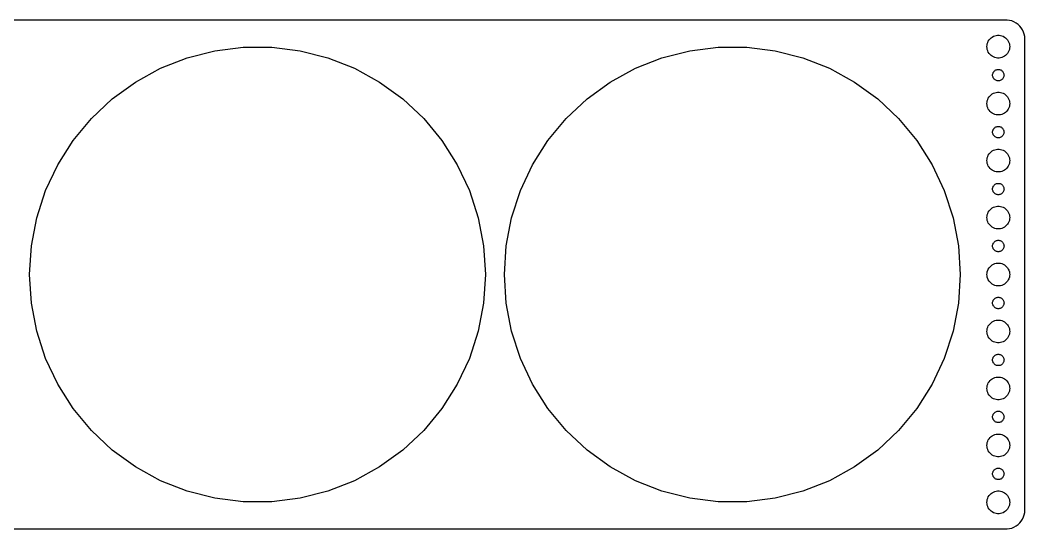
# Model space of a CAD drawing. Header units: metres. Extents: x -202 to 202, y -67 to 67.
# Drawn here: x -62.5 to 202, y -67 to 67 of the extents above; entities that cross this region are included whole.
import ezdxf

# ---------------------------------------------------------------- set-up
doc = ezdxf.new("R2010")
doc.units = ezdxf.units.M

msp = doc.modelspace()

# ---------------------------------------------------------------- linework, layer by layer
for p, q in [((197.314, 66.9901), (-197.314, 66.9901)), ((197.937, 66.9114), (197.314, 66.9901)), ((198.545, 66.7553), (197.937, 66.9114)), ((199.129, 66.5241), (198.545, 66.7553)), ((199.679, 66.2216), (199.129, 66.5241)), ((200.187, 65.8526), (199.679, 66.2216)), ((200.645, 65.4227), (200.187, 65.8526)), ((201.045, 64.9389), (200.645, 65.4227)), ((201.382, 64.4088), (201.045, 64.9389)), ((201.649, 63.8406), (201.382, 64.4088)), ((201.843, 63.2434), (201.649, 63.8406)), ((192.094, 60.7461), (192.211, 61.1044)), ((192.211, 61.1044), (192.371, 61.4453)), ((192.371, 61.4453), (192.573, 61.7634)), ((192.573, 61.7634), (192.813, 62.0536)), ((192.813, 62.0536), (193.088, 62.3115)), ((193.088, 62.3115), (193.393, 62.533)), ((193.393, 62.533), (193.723, 62.7145)), ((193.723, 62.7145), (194.073, 62.8532)), ((194.073, 62.8532), (194.438, 62.9469)), ((194.438, 62.9469), (194.812, 62.9941)), ((194.812, 62.9941), (195.188, 62.9941)), ((195.188, 62.9941), (195.562, 62.9469)), ((195.562, 62.9469), (195.927, 62.8532)), ((195.927, 62.8532), (196.277, 62.7145)), ((196.277, 62.7145), (196.607, 62.533)), ((196.607, 62.533), (196.912, 62.3115)), ((196.912, 62.3115), (197.187, 62.0536)), ((197.187, 62.0536), (197.427, 61.7634)), ((197.427, 61.7634), (197.629, 61.4453)), ((197.629, 61.4453), (197.789, 61.1044)), ((197.789, 61.1044), (197.906, 60.7461)), ((201.961, 62.6267), (201.843, 63.2434)), ((202, 62), (201.961, 62.6267)), ((202, -62), (202, 62)), ((-18.541, 57.0634), (-11.2429, 58.9372)), ((-11.2429, 58.9372), (-3.76743, 59.8816)), ((-3.76743, 59.8816), (3.76743, 59.8816)), ((3.76743, 59.8816), (11.2429, 58.9372)), ((11.2429, 58.9372), (18.541, 57.0634)), ((106.459, 57.0634), (113.757, 58.9372)), ((113.757, 58.9372), (121.233, 59.8816)), ((121.233, 59.8816), (128.767, 59.8816)), ((128.767, 59.8816), (136.243, 58.9372)), ((136.243, 58.9372), (143.541, 57.0634)), ((192, 60), (192.024, 60.376)), ((192.024, 59.624), (192, 60)), ((192.024, 60.376), (192.094, 60.7461)), ((192.094, 59.2539), (192.024, 59.624)), ((192.211, 58.8956), (192.094, 59.2539)), ((192.371, 58.5547), (192.211, 58.8956)), ((192.573, 58.2366), (192.371, 58.5547)), ((192.813, 57.9464), (192.573, 58.2366)), ((197.427, 58.2366), (197.187, 57.9464)), ((197.629, 58.5547), (197.427, 58.2366)), ((197.789, 58.8956), (197.629, 58.5547)), ((197.906, 59.2539), (197.789, 58.8956)), ((197.906, 60.7461), (197.976, 60.376)), ((197.976, 59.624), (197.906, 59.2539)), ((197.976, 60.376), (198, 60)), ((198, 60), (197.976, 59.624)), ((-25.5468, 54.2896), (-18.541, 57.0634)), ((18.541, 57.0634), (25.5468, 54.2896)), ((99.4532, 54.2896), (106.459, 57.0634)), ((143.541, 57.0634), (150.547, 54.2896)), ((193.088, 57.6885), (192.813, 57.9464)), ((193.393, 57.467), (193.088, 57.6885)), ((193.723, 57.2855), (193.393, 57.467)), ((194.073, 57.1468), (193.723, 57.2855)), ((194.438, 57.0531), (194.073, 57.1468)), ((194.812, 57.0059), (194.438, 57.0531)), ((195.188, 57.0059), (194.812, 57.0059)), ((195.562, 57.0531), (195.188, 57.0059)), ((195.927, 57.1468), (195.562, 57.0531)), ((196.277, 57.2855), (195.927, 57.1468)), ((196.607, 57.467), (196.277, 57.2855)), ((196.912, 57.6885), (196.607, 57.467)), ((197.187, 57.9464), (196.912, 57.6885)), ((-32.1496, 50.6597), (-25.5468, 54.2896)), ((25.5468, 54.2896), (32.1496, 50.6597)), ((92.8504, 50.6597), (99.4532, 54.2896)), ((150.547, 54.2896), (157.15, 50.6597)), ((193.547, 52.873), (193.605, 53.0522)), ((193.605, 53.0522), (193.686, 53.2226)), ((193.686, 53.2226), (193.786, 53.3817)), ((193.786, 53.3817), (193.907, 53.5268)), ((193.907, 53.5268), (194.044, 53.6558)), ((194.044, 53.6558), (194.196, 53.7665)), ((194.196, 53.7665), (194.361, 53.8572)), ((194.361, 53.8572), (194.536, 53.9266)), ((194.536, 53.9266), (194.719, 53.9734)), ((194.719, 53.9734), (194.906, 53.997)), ((194.906, 53.997), (195.094, 53.997)), ((195.094, 53.997), (195.281, 53.9734)), ((195.281, 53.9734), (195.464, 53.9266)), ((195.464, 53.9266), (195.639, 53.8572)), ((195.639, 53.8572), (195.804, 53.7665)), ((195.804, 53.7665), (195.956, 53.6558)), ((195.956, 53.6558), (196.093, 53.5268)), ((196.093, 53.5268), (196.214, 53.3817)), ((196.214, 53.3817), (196.314, 53.2226)), ((196.314, 53.2226), (196.395, 53.0522)), ((196.395, 53.0522), (196.453, 52.873)), ((-38.2454, 46.2308), (-32.1496, 50.6597)), ((32.1496, 50.6597), (38.2454, 46.2308)), ((86.7546, 46.2308), (92.8504, 50.6597)), ((157.15, 50.6597), (163.245, 46.2308)), ((193.5, 52.5), (193.512, 52.688)), ((193.512, 52.312), (193.5, 52.5)), ((193.512, 52.688), (193.547, 52.873)), ((193.547, 52.127), (193.512, 52.312)), ((193.605, 51.9478), (193.547, 52.127)), ((193.686, 51.7774), (193.605, 51.9478)), ((193.786, 51.6183), (193.686, 51.7774)), ((193.907, 51.4732), (193.786, 51.6183)), ((194.044, 51.3442), (193.907, 51.4732)), ((194.196, 51.2335), (194.044, 51.3442)), ((194.361, 51.1428), (194.196, 51.2335)), ((194.536, 51.0734), (194.361, 51.1428)), ((194.719, 51.0266), (194.536, 51.0734)), ((194.906, 51.003), (194.719, 51.0266)), ((195.094, 51.003), (194.906, 51.003)), ((195.281, 51.0266), (195.094, 51.003)), ((195.464, 51.0734), (195.281, 51.0266)), ((195.639, 51.1428), (195.464, 51.0734)), ((195.804, 51.2335), (195.639, 51.1428)), ((195.956, 51.3442), (195.804, 51.2335)), ((196.093, 51.4732), (195.956, 51.3442)), ((196.214, 51.6183), (196.093, 51.4732)), ((196.314, 51.7774), (196.214, 51.6183)), ((196.395, 51.9478), (196.314, 51.7774)), ((196.453, 52.127), (196.395, 51.9478)), ((196.453, 52.873), (196.488, 52.688)), ((196.488, 52.312), (196.453, 52.127)), ((196.488, 52.688), (196.5, 52.5)), ((196.5, 52.5), (196.488, 52.312)), ((193.393, 47.533), (193.723, 47.7145)), ((193.723, 47.7145), (194.073, 47.8532)), ((194.073, 47.8532), (194.438, 47.9469)), ((194.438, 47.9469), (194.812, 47.9941)), ((194.812, 47.9941), (195.188, 47.9941)), ((195.188, 47.9941), (195.562, 47.9469)), ((195.562, 47.9469), (195.927, 47.8532)), ((195.927, 47.8532), (196.277, 47.7145)), ((196.277, 47.7145), (196.607, 47.533)), ((-43.7381, 41.0728), (-38.2454, 46.2308)), ((38.2454, 46.2308), (43.7381, 41.0728)), ((81.2619, 41.0728), (86.7546, 46.2308)), ((163.245, 46.2308), (168.738, 41.0728)), ((192, 45), (192.024, 45.376)), ((192.024, 44.624), (192, 45)), ((192.024, 45.376), (192.094, 45.7461)), ((192.094, 45.7461), (192.211, 46.1044)), ((192.211, 46.1044), (192.371, 46.4453)), ((192.371, 46.4453), (192.573, 46.7634)), ((192.573, 46.7634), (192.813, 47.0536)), ((192.813, 47.0536), (193.088, 47.3115)), ((193.088, 47.3115), (193.393, 47.533)), ((196.607, 47.533), (196.912, 47.3115)), ((196.912, 47.3115), (197.187, 47.0536)), ((197.187, 47.0536), (197.427, 46.7634)), ((197.427, 46.7634), (197.629, 46.4453)), ((197.629, 46.4453), (197.789, 46.1044)), ((197.789, 46.1044), (197.906, 45.7461)), ((197.906, 45.7461), (197.976, 45.376)), ((197.976, 45.376), (198, 45)), ((198, 45), (197.976, 44.624)), ((192.094, 44.2539), (192.024, 44.624)), ((192.211, 43.8956), (192.094, 44.2539)), ((192.371, 43.5547), (192.211, 43.8956)), ((192.573, 43.2366), (192.371, 43.5547)), ((192.813, 42.9464), (192.573, 43.2366)), ((193.088, 42.6885), (192.813, 42.9464)), ((193.393, 42.467), (193.088, 42.6885)), ((193.723, 42.2855), (193.393, 42.467)), ((196.607, 42.467), (196.277, 42.2855)), ((196.912, 42.6885), (196.607, 42.467)), ((197.187, 42.9464), (196.912, 42.6885)), ((197.427, 43.2366), (197.187, 42.9464)), ((197.629, 43.5547), (197.427, 43.2366)), ((197.789, 43.8956), (197.629, 43.5547)), ((197.906, 44.2539), (197.789, 43.8956)), ((197.976, 44.624), (197.906, 44.2539)), ((-48.541, 35.2671), (-43.7381, 41.0728)), ((43.7381, 41.0728), (48.541, 35.2671)), ((76.459, 35.2671), (81.2619, 41.0728)), ((168.738, 41.0728), (173.541, 35.2671)), ((194.073, 42.1468), (193.723, 42.2855)), ((194.438, 42.0531), (194.073, 42.1468)), ((194.812, 42.0059), (194.438, 42.0531)), ((195.188, 42.0059), (194.812, 42.0059)), ((195.562, 42.0531), (195.188, 42.0059)), ((195.927, 42.1468), (195.562, 42.0531)), ((196.277, 42.2855), (195.927, 42.1468)), ((193.5, 37.5), (193.512, 37.688)), ((193.512, 37.312), (193.5, 37.5)), ((193.512, 37.688), (193.547, 37.873)), ((193.547, 37.127), (193.512, 37.312)), ((193.547, 37.873), (193.605, 38.0522)), ((193.605, 36.9478), (193.547, 37.127)), ((193.605, 38.0522), (193.686, 38.2226)), ((193.686, 38.2226), (193.786, 38.3817)), ((193.786, 38.3817), (193.907, 38.5268)), ((193.907, 38.5268), (194.044, 38.6558)), ((194.044, 38.6558), (194.196, 38.7665)), ((194.196, 38.7665), (194.361, 38.8572)), ((194.361, 38.8572), (194.536, 38.9266)), ((194.536, 38.9266), (194.719, 38.9734)), ((194.719, 38.9734), (194.906, 38.997)), ((194.906, 38.997), (195.094, 38.997)), ((195.094, 38.997), (195.281, 38.9734)), ((195.281, 38.9734), (195.464, 38.9266)), ((195.464, 38.9266), (195.639, 38.8572)), ((195.639, 38.8572), (195.804, 38.7665)), ((195.804, 38.7665), (195.956, 38.6558)), ((195.956, 38.6558), (196.093, 38.5268)), ((196.093, 38.5268), (196.214, 38.3817)), ((196.214, 38.3817), (196.314, 38.2226)), ((196.314, 38.2226), (196.395, 38.0522)), ((196.395, 38.0522), (196.453, 37.873)), ((196.453, 37.127), (196.395, 36.9478)), ((196.453, 37.873), (196.488, 37.688)), ((196.488, 37.312), (196.453, 37.127)), ((196.488, 37.688), (196.5, 37.5)), ((196.5, 37.5), (196.488, 37.312)), ((-52.5784, 28.9052), (-48.541, 35.2671)), ((48.541, 35.2671), (52.5784, 28.9052)), ((72.4216, 28.9052), (76.459, 35.2671)), ((173.541, 35.2671), (177.578, 28.9052)), ((193.686, 36.7774), (193.605, 36.9478)), ((193.786, 36.6183), (193.686, 36.7774)), ((193.907, 36.4732), (193.786, 36.6183)), ((194.044, 36.3442), (193.907, 36.4732)), ((194.196, 36.2335), (194.044, 36.3442)), ((194.361, 36.1428), (194.196, 36.2335)), ((194.536, 36.0734), (194.361, 36.1428)), ((194.719, 36.0266), (194.536, 36.0734)), ((194.906, 36.003), (194.719, 36.0266)), ((195.094, 36.003), (194.906, 36.003)), ((195.281, 36.0266), (195.094, 36.003)), ((195.464, 36.0734), (195.281, 36.0266)), ((195.639, 36.1428), (195.464, 36.0734)), ((195.804, 36.2335), (195.639, 36.1428)), ((195.956, 36.3442), (195.804, 36.2335)), ((196.093, 36.4732), (195.956, 36.3442)), ((196.214, 36.6183), (196.093, 36.4732)), ((196.314, 36.7774), (196.214, 36.6183)), ((196.395, 36.9478), (196.314, 36.7774)), ((192.371, 31.4453), (192.573, 31.7634)), ((192.573, 31.7634), (192.813, 32.0536)), ((192.813, 32.0536), (193.088, 32.3115)), ((193.088, 32.3115), (193.393, 32.533)), ((193.393, 32.533), (193.723, 32.7145)), ((193.723, 32.7145), (194.073, 32.8532)), ((194.073, 32.8532), (194.438, 32.9469)), ((194.438, 32.9469), (194.812, 32.9941)), ((194.812, 32.9941), (195.188, 32.9941)), ((195.188, 32.9941), (195.562, 32.9469)), ((195.562, 32.9469), (195.927, 32.8532)), ((195.927, 32.8532), (196.277, 32.7145)), ((196.277, 32.7145), (196.607, 32.533)), ((196.607, 32.533), (196.912, 32.3115)), ((196.912, 32.3115), (197.187, 32.0536)), ((197.187, 32.0536), (197.427, 31.7634)), ((197.427, 31.7634), (197.629, 31.4453)), ((192, 30), (192.024, 30.376)), ((192.024, 29.624), (192, 30)), ((192.024, 30.376), (192.094, 30.7461)), ((192.094, 29.2539), (192.024, 29.624)), ((192.094, 30.7461), (192.211, 31.1044)), ((192.211, 28.8956), (192.094, 29.2539)), ((192.211, 31.1044), (192.371, 31.4453)), ((197.629, 31.4453), (197.789, 31.1044)), ((197.789, 31.1044), (197.906, 30.7461)), ((197.906, 29.2539), (197.789, 28.8956)), ((197.906, 30.7461), (197.976, 30.376)), ((197.976, 29.624), (197.906, 29.2539)), ((197.976, 30.376), (198, 30)), ((198, 30), (197.976, 29.624)), ((-55.7866, 22.0875), (-52.5784, 28.9052)), ((52.5784, 28.9052), (55.7866, 22.0875)), ((69.2134, 22.0875), (72.4216, 28.9052)), ((177.578, 28.9052), (180.787, 22.0875)), ((192.371, 28.5547), (192.211, 28.8956)), ((192.573, 28.2366), (192.371, 28.5547)), ((192.813, 27.9464), (192.573, 28.2366)), ((193.088, 27.6884), (192.813, 27.9464)), ((193.393, 27.467), (193.088, 27.6884)), ((193.723, 27.2855), (193.393, 27.467)), ((194.073, 27.1468), (193.723, 27.2855)), ((194.438, 27.0531), (194.073, 27.1468)), ((194.812, 27.0059), (194.438, 27.0531)), ((195.188, 27.0059), (194.812, 27.0059)), ((195.562, 27.0531), (195.188, 27.0059)), ((195.927, 27.1468), (195.562, 27.0531)), ((196.277, 27.2855), (195.927, 27.1468)), ((196.607, 27.467), (196.277, 27.2855)), ((196.912, 27.6884), (196.607, 27.467)), ((197.187, 27.9464), (196.912, 27.6884)), ((197.427, 28.2366), (197.187, 27.9464)), ((197.629, 28.5547), (197.427, 28.2366)), ((197.789, 28.8956), (197.629, 28.5547)), ((194.196, 23.7665), (194.361, 23.8572)), ((194.361, 23.8572), (194.536, 23.9266)), ((194.536, 23.9266), (194.719, 23.9734)), ((194.719, 23.9734), (194.906, 23.997)), ((194.906, 23.997), (195.094, 23.997)), ((195.094, 23.997), (195.281, 23.9734)), ((195.281, 23.9734), (195.464, 23.9266)), ((195.464, 23.9266), (195.639, 23.8572)), ((195.639, 23.8572), (195.804, 23.7665)), ((-58.115, 14.9214), (-55.7866, 22.0875)), ((55.7866, 22.0875), (58.115, 14.9214)), ((66.885, 14.9214), (69.2134, 22.0875)), ((180.787, 22.0875), (183.115, 14.9214)), ((193.5, 22.5), (193.512, 22.688)), ((193.512, 22.312), (193.5, 22.5)), ((193.512, 22.688), (193.547, 22.873)), ((193.547, 22.127), (193.512, 22.312)), ((193.547, 22.873), (193.605, 23.0522)), ((193.605, 21.9478), (193.547, 22.127)), ((193.605, 23.0522), (193.686, 23.2226)), ((193.686, 21.7774), (193.605, 21.9478)), ((193.686, 23.2226), (193.786, 23.3817)), ((193.786, 21.6183), (193.686, 21.7774)), ((193.786, 23.3817), (193.907, 23.5268)), ((193.907, 21.4732), (193.786, 21.6183)), ((193.907, 23.5268), (194.044, 23.6558)), ((194.044, 21.3442), (193.907, 21.4732)), ((194.044, 23.6558), (194.196, 23.7665)), ((194.196, 21.2335), (194.044, 21.3442)), ((194.361, 21.1427), (194.196, 21.2335)), ((195.804, 21.2335), (195.639, 21.1427)), ((195.804, 23.7665), (195.956, 23.6558)), ((195.956, 21.3442), (195.804, 21.2335)), ((195.956, 23.6558), (196.093, 23.5268)), ((196.093, 21.4732), (195.956, 21.3442)), ((196.093, 23.5268), (196.214, 23.3817)), ((196.214, 21.6183), (196.093, 21.4732)), ((196.214, 23.3817), (196.314, 23.2226)), ((196.314, 21.7774), (196.214, 21.6183)), ((196.314, 23.2226), (196.395, 23.0522)), ((196.395, 21.9478), (196.314, 21.7774)), ((196.395, 23.0522), (196.453, 22.873)), ((196.453, 22.127), (196.395, 21.9478)), ((196.453, 22.873), (196.488, 22.688)), ((196.488, 22.312), (196.453, 22.127)), ((196.488, 22.688), (196.5, 22.5)), ((196.5, 22.5), (196.488, 22.312)), ((194.536, 21.0734), (194.361, 21.1427)), ((194.719, 21.0266), (194.536, 21.0734)), ((194.906, 21.003), (194.719, 21.0266)), ((195.094, 21.003), (194.906, 21.003)), ((195.281, 21.0266), (195.094, 21.003)), ((195.464, 21.0734), (195.281, 21.0266)), ((195.639, 21.1427), (195.464, 21.0734)), ((192.094, 15.7461), (192.211, 16.1044)), ((192.211, 16.1044), (192.371, 16.4453)), ((192.371, 16.4453), (192.573, 16.7634)), ((192.573, 16.7634), (192.813, 17.0536)), ((192.813, 17.0536), (193.088, 17.3115)), ((193.088, 17.3115), (193.393, 17.533)), ((193.393, 17.533), (193.723, 17.7145)), ((193.723, 17.7145), (194.073, 17.8532)), ((194.073, 17.8532), (194.438, 17.9469)), ((194.438, 17.9469), (194.812, 17.9941)), ((194.812, 17.9941), (195.188, 17.9941)), ((195.188, 17.9941), (195.562, 17.9469)), ((195.562, 17.9469), (195.927, 17.8532)), ((195.927, 17.8532), (196.277, 17.7145)), ((196.277, 17.7145), (196.607, 17.533)), ((196.607, 17.533), (196.912, 17.3115)), ((196.912, 17.3115), (197.187, 17.0536)), ((197.187, 17.0536), (197.427, 16.7634)), ((197.427, 16.7634), (197.629, 16.4453)), ((197.629, 16.4453), (197.789, 16.1044)), ((197.789, 16.1044), (197.906, 15.7461)), ((-59.5269, 7.51999), (-58.115, 14.9214)), ((58.115, 14.9214), (59.5269, 7.51999)), ((65.4731, 7.51999), (66.885, 14.9214)), ((183.115, 14.9214), (184.527, 7.51999)), ((192, 15), (192.024, 15.376)), ((192.024, 14.624), (192, 15)), ((192.024, 15.376), (192.094, 15.7461)), ((192.094, 14.2539), (192.024, 14.624)), ((192.211, 13.8956), (192.094, 14.2539)), ((192.371, 13.5547), (192.211, 13.8956)), ((192.573, 13.2366), (192.371, 13.5547)), ((192.813, 12.9464), (192.573, 13.2366)), ((197.427, 13.2366), (197.187, 12.9464)), ((197.629, 13.5547), (197.427, 13.2366)), ((197.789, 13.8956), (197.629, 13.5547)), ((197.906, 14.2539), (197.789, 13.8956)), ((197.906, 15.7461), (197.976, 15.376)), ((197.976, 14.624), (197.906, 14.2539)), ((197.976, 15.376), (198, 15)), ((198, 15), (197.976, 14.624)), ((193.088, 12.6884), (192.813, 12.9464)), ((193.393, 12.467), (193.088, 12.6884)), ((193.723, 12.2855), (193.393, 12.467)), ((194.073, 12.1468), (193.723, 12.2855)), ((194.438, 12.0531), (194.073, 12.1468)), ((194.812, 12.0059), (194.438, 12.0531)), ((195.188, 12.0059), (194.812, 12.0059)), ((195.562, 12.0531), (195.188, 12.0059)), ((195.927, 12.1468), (195.562, 12.0531)), ((196.277, 12.2855), (195.927, 12.1468)), ((196.607, 12.467), (196.277, 12.2855)), ((196.912, 12.6884), (196.607, 12.467)), ((197.187, 12.9464), (196.912, 12.6884)), ((193.547, 7.87303), (193.605, 8.05219)), ((193.605, 8.05219), (193.686, 8.22263)), ((193.686, 8.22263), (193.786, 8.38167)), ((193.786, 8.38167), (193.907, 8.52681)), ((193.907, 8.52681), (194.044, 8.65576)), ((194.044, 8.65576), (194.196, 8.76648)), ((194.196, 8.76648), (194.361, 8.85724)), ((194.361, 8.85724), (194.536, 8.92657)), ((194.536, 8.92657), (194.719, 8.97342)), ((194.719, 8.97342), (194.906, 8.99704)), ((194.906, 8.99704), (195.094, 8.99704)), ((195.094, 8.99704), (195.281, 8.97342)), ((195.281, 8.97342), (195.464, 8.92657)), ((195.464, 8.92657), (195.639, 8.85724)), ((195.639, 8.85724), (195.804, 8.76648)), ((195.804, 8.76648), (195.956, 8.65576)), ((195.956, 8.65576), (196.093, 8.52681)), ((196.093, 8.52681), (196.214, 8.38167)), ((196.214, 8.38167), (196.314, 8.22263)), ((196.314, 8.22263), (196.395, 8.05219)), ((196.395, 8.05219), (196.453, 7.87303)), ((-60, 0), (-59.5269, 7.51999)), ((59.5269, 7.51999), (60, 0)), ((65, 0), (65.4731, 7.51999)), ((184.527, 7.51999), (185, 0)), ((193.5, 7.5), (193.512, 7.68799)), ((193.512, 7.312), (193.5, 7.5)), ((193.512, 7.68799), (193.547, 7.87303)), ((193.547, 7.12695), (193.512, 7.312)), ((193.605, 6.9478), (193.547, 7.12695)), ((193.686, 6.77736), (193.605, 6.9478)), ((193.786, 6.61832), (193.686, 6.77736)), ((193.907, 6.47318), (193.786, 6.61832)), ((194.044, 6.34422), (193.907, 6.47318)), ((194.196, 6.23351), (194.044, 6.34422)), ((194.361, 6.14275), (194.196, 6.23351)), ((194.536, 6.07341), (194.361, 6.14275)), ((194.719, 6.02657), (194.536, 6.07341)), ((194.906, 6.00294), (194.719, 6.02657)), ((195.094, 6.00294), (194.906, 6.00294)), ((195.281, 6.02657), (195.094, 6.00294)), ((195.464, 6.07341), (195.281, 6.02657)), ((195.639, 6.14275), (195.464, 6.07341)), ((195.804, 6.23351), (195.639, 6.14275)), ((195.956, 6.34422), (195.804, 6.23351)), ((196.093, 6.47318), (195.956, 6.34422)), ((196.214, 6.61832), (196.093, 6.47318)), ((196.314, 6.77736), (196.214, 6.61832)), ((196.395, 6.9478), (196.314, 6.77736)), ((196.453, 7.12695), (196.395, 6.9478)), ((196.453, 7.87303), (196.488, 7.68799)), ((196.488, 7.312), (196.453, 7.12695)), ((196.488, 7.68799), (196.5, 7.5)), ((196.5, 7.5), (196.488, 7.312)), ((193.393, 2.53297), (193.723, 2.71448)), ((193.723, 2.71448), (194.073, 2.85316)), ((194.073, 2.85316), (194.438, 2.94685)), ((194.438, 2.94685), (194.812, 2.99408)), ((194.812, 2.99408), (195.188, 2.99408)), ((195.188, 2.99408), (195.562, 2.94685)), ((195.562, 2.94685), (195.927, 2.85316)), ((195.927, 2.85316), (196.277, 2.71448)), ((196.277, 2.71448), (196.607, 2.53297)), ((-59.5269, -7.51999), (-60, 0)), ((60, 0), (59.5269, -7.51999)), ((65.4731, -7.51999), (65, 0)), ((185, 0), (184.527, -7.51999)), ((192, 0), (192.024, 0.37599)), ((192.024, -0.37599), (192, 0)), ((192.024, 0.37599), (192.094, 0.74606)), ((192.094, 0.74606), (192.211, 1.10437)), ((192.211, 1.10437), (192.371, 1.44525)), ((192.371, 1.44525), (192.573, 1.76335)), ((192.573, 1.76335), (192.813, 2.05363)), ((192.813, 2.05363), (193.088, 2.31154)), ((193.088, 2.31154), (193.393, 2.53297)), ((196.607, 2.53297), (196.912, 2.31154)), ((196.912, 2.31154), (197.187, 2.05363)), ((197.187, 2.05363), (197.427, 1.76335)), ((197.427, 1.76335), (197.629, 1.44525)), ((197.629, 1.44525), (197.789, 1.10437)), ((197.789, 1.10437), (197.906, 0.74606)), ((197.906, 0.74606), (197.976, 0.37599)), ((197.976, 0.37599), (198, 0)), ((198, 0), (197.976, -0.37599)), ((192.094, -0.74606), (192.024, -0.37599)), ((192.211, -1.10437), (192.094, -0.74606)), ((192.371, -1.44525), (192.211, -1.10437)), ((192.573, -1.76335), (192.371, -1.44525)), ((192.813, -2.05363), (192.573, -1.76335)), ((193.088, -2.31154), (192.813, -2.05363)), ((193.393, -2.53297), (193.088, -2.31154)), ((193.723, -2.71448), (193.393, -2.53297)), ((196.607, -2.53297), (196.277, -2.71448)), ((196.912, -2.31154), (196.607, -2.53297)), ((197.187, -2.05363), (196.912, -2.31154)), ((197.427, -1.76335), (197.187, -2.05363)), ((197.629, -1.44525), (197.427, -1.76335)), ((197.789, -1.10437), (197.629, -1.44525)), ((197.906, -0.74606), (197.789, -1.10437)), ((197.976, -0.37599), (197.906, -0.74606)), ((194.073, -2.85316), (193.723, -2.71448)), ((194.438, -2.94685), (194.073, -2.85316)), ((194.812, -2.99408), (194.438, -2.94685)), ((195.188, -2.99408), (194.812, -2.99408)), ((195.562, -2.94685), (195.188, -2.99408)), ((195.927, -2.85316), (195.562, -2.94685)), ((196.277, -2.71448), (195.927, -2.85316)), ((-58.115, -14.9214), (-59.5269, -7.51999)), ((59.5269, -7.51999), (58.115, -14.9214)), ((66.885, -14.9214), (65.4731, -7.51999)), ((184.527, -7.51999), (183.115, -14.9214)), ((193.5, -7.5), (193.512, -7.312)), ((193.512, -7.68799), (193.5, -7.5)), ((193.512, -7.312), (193.547, -7.12695)), ((193.547, -7.87303), (193.512, -7.68799)), ((193.547, -7.12695), (193.605, -6.9478)), ((193.605, -8.05219), (193.547, -7.87303)), ((193.605, -6.9478), (193.686, -6.77736)), ((193.686, -6.77736), (193.786, -6.61832)), ((193.786, -6.61832), (193.907, -6.47318)), ((193.907, -6.47318), (194.044, -6.34422)), ((194.044, -6.34422), (194.196, -6.23351)), ((194.196, -6.23351), (194.361, -6.14275)), ((194.361, -6.14275), (194.536, -6.07341)), ((194.536, -6.07341), (194.719, -6.02657)), ((194.719, -6.02657), (194.906, -6.00294)), ((194.906, -6.00294), (195.094, -6.00294)), ((195.094, -6.00294), (195.281, -6.02657)), ((195.281, -6.02657), (195.464, -6.07341)), ((195.464, -6.07341), (195.639, -6.14275)), ((195.639, -6.14275), (195.804, -6.23351)), ((195.804, -6.23351), (195.956, -6.34422)), ((195.956, -6.34422), (196.093, -6.47318)), ((196.093, -6.47318), (196.214, -6.61832)), ((196.214, -6.61832), (196.314, -6.77736)), ((196.314, -6.77736), (196.395, -6.9478)), ((196.395, -6.9478), (196.453, -7.12695)), ((196.453, -7.87303), (196.395, -8.05219)), ((196.453, -7.12695), (196.488, -7.312)), ((196.488, -7.68799), (196.453, -7.87303)), ((196.488, -7.312), (196.5, -7.5)), ((196.5, -7.5), (196.488, -7.68799)), ((193.686, -8.22263), (193.605, -8.05219)), ((193.786, -8.38167), (193.686, -8.22263)), ((193.907, -8.52681), (193.786, -8.38167)), ((194.044, -8.65576), (193.907, -8.52681)), ((194.196, -8.76648), (194.044, -8.65576)), ((194.361, -8.85724), (194.196, -8.76648)), ((194.536, -8.92657), (194.361, -8.85724)), ((194.719, -8.97342), (194.536, -8.92657)), ((194.906, -8.99704), (194.719, -8.97342)), ((195.094, -8.99704), (194.906, -8.99704)), ((195.281, -8.97342), (195.094, -8.99704)), ((195.464, -8.92657), (195.281, -8.97342)), ((195.639, -8.85724), (195.464, -8.92657)), ((195.804, -8.76648), (195.639, -8.85724)), ((195.956, -8.65576), (195.804, -8.76648)), ((196.093, -8.52681), (195.956, -8.65576)), ((196.214, -8.38167), (196.093, -8.52681)), ((196.314, -8.22263), (196.214, -8.38167)), ((196.395, -8.05219), (196.314, -8.22263)), ((192.573, -13.2366), (192.813, -12.9464)), ((192.813, -12.9464), (193.088, -12.6884)), ((193.088, -12.6884), (193.393, -12.467)), ((193.393, -12.467), (193.723, -12.2855)), ((193.723, -12.2855), (194.073, -12.1468)), ((194.073, -12.1468), (194.438, -12.0531)), ((194.438, -12.0531), (194.812, -12.0059)), ((194.812, -12.0059), (195.188, -12.0059)), ((195.188, -12.0059), (195.562, -12.0531)), ((195.562, -12.0531), (195.927, -12.1468)), ((195.927, -12.1468), (196.277, -12.2855)), ((196.277, -12.2855), (196.607, -12.467)), ((196.607, -12.467), (196.912, -12.6884)), ((196.912, -12.6884), (197.187, -12.9464)), ((197.187, -12.9464), (197.427, -13.2366)), ((-55.7866, -22.0875), (-58.115, -14.9214)), ((58.115, -14.9214), (55.7866, -22.0875)), ((69.2134, -22.0875), (66.885, -14.9214)), ((183.115, -14.9214), (180.787, -22.0875)), ((192, -15), (192.024, -14.624)), ((192.024, -15.376), (192, -15)), ((192.024, -14.624), (192.094, -14.2539)), ((192.094, -15.7461), (192.024, -15.376)), ((192.094, -14.2539), (192.211, -13.8956)), ((192.211, -16.1044), (192.094, -15.7461)), ((192.211, -13.8956), (192.371, -13.5547)), ((192.371, -13.5547), (192.573, -13.2366)), ((197.427, -13.2366), (197.629, -13.5547)), ((197.629, -13.5547), (197.789, -13.8956)), ((197.789, -13.8956), (197.906, -14.2539)), ((197.906, -15.7461), (197.789, -16.1044)), ((197.906, -14.2539), (197.976, -14.624)), ((197.976, -15.376), (197.906, -15.7461)), ((197.976, -14.624), (198, -15)), ((198, -15), (197.976, -15.376)), ((192.371, -16.4453), (192.211, -16.1044)), ((192.573, -16.7634), (192.371, -16.4453)), ((192.813, -17.0536), (192.573, -16.7634)), ((193.088, -17.3115), (192.813, -17.0536)), ((193.393, -17.533), (193.088, -17.3115)), ((193.723, -17.7145), (193.393, -17.533)), ((194.073, -17.8532), (193.723, -17.7145)), ((194.438, -17.9469), (194.073, -17.8532)), ((194.812, -17.9941), (194.438, -17.9469)), ((195.188, -17.9941), (194.812, -17.9941)), ((195.562, -17.9469), (195.188, -17.9941)), ((195.927, -17.8532), (195.562, -17.9469)), ((196.277, -17.7145), (195.927, -17.8532)), ((196.607, -17.533), (196.277, -17.7145)), ((196.912, -17.3115), (196.607, -17.533)), ((197.187, -17.0536), (196.912, -17.3115)), ((197.427, -16.7634), (197.187, -17.0536)), ((197.629, -16.4453), (197.427, -16.7634)), ((197.789, -16.1044), (197.629, -16.4453)), ((194.196, -21.2335), (194.361, -21.1427)), ((194.361, -21.1427), (194.536, -21.0734)), ((194.536, -21.0734), (194.719, -21.0266)), ((194.719, -21.0266), (194.906, -21.003)), ((194.906, -21.003), (195.094, -21.003)), ((195.094, -21.003), (195.281, -21.0266)), ((195.281, -21.0266), (195.464, -21.0734)), ((195.464, -21.0734), (195.639, -21.1427)), ((195.639, -21.1427), (195.804, -21.2335)), ((-52.5784, -28.9052), (-55.7866, -22.0875)), ((55.7866, -22.0875), (52.5784, -28.9052)), ((72.4216, -28.9052), (69.2134, -22.0875)), ((180.787, -22.0875), (177.578, -28.9052)), ((193.5, -22.5), (193.512, -22.312)), ((193.512, -22.688), (193.5, -22.5)), ((193.512, -22.312), (193.547, -22.127)), ((193.547, -22.873), (193.512, -22.688)), ((193.547, -22.127), (193.605, -21.9478)), ((193.605, -23.0522), (193.547, -22.873)), ((193.605, -21.9478), (193.686, -21.7774)), ((193.686, -23.2226), (193.605, -23.0522)), ((193.686, -21.7774), (193.786, -21.6183)), ((193.786, -23.3817), (193.686, -23.2226)), ((193.786, -21.6183), (193.907, -21.4732)), ((193.907, -23.5268), (193.786, -23.3817)), ((193.907, -21.4732), (194.044, -21.3442)), ((194.044, -23.6558), (193.907, -23.5268)), ((194.044, -21.3442), (194.196, -21.2335)), ((194.196, -23.7665), (194.044, -23.6558)), ((194.361, -23.8572), (194.196, -23.7665)), ((195.804, -23.7665), (195.639, -23.8572)), ((195.804, -21.2335), (195.956, -21.3442)), ((195.956, -23.6558), (195.804, -23.7665)), ((195.956, -21.3442), (196.093, -21.4732)), ((196.093, -23.5268), (195.956, -23.6558)), ((196.093, -21.4732), (196.214, -21.6183)), ((196.214, -23.3817), (196.093, -23.5268)), ((196.214, -21.6183), (196.314, -21.7774)), ((196.314, -23.2226), (196.214, -23.3817)), ((196.314, -21.7774), (196.395, -21.9478)), ((196.395, -23.0522), (196.314, -23.2226)), ((196.395, -21.9478), (196.453, -22.127)), ((196.453, -22.873), (196.395, -23.0522)), ((196.453, -22.127), (196.488, -22.312)), ((196.488, -22.688), (196.453, -22.873)), ((196.488, -22.312), (196.5, -22.5)), ((196.5, -22.5), (196.488, -22.688)), ((194.536, -23.9266), (194.361, -23.8572)), ((194.719, -23.9734), (194.536, -23.9266)), ((194.906, -23.997), (194.719, -23.9734)), ((195.094, -23.997), (194.906, -23.997)), ((195.281, -23.9734), (195.094, -23.997)), ((195.464, -23.9266), (195.281, -23.9734)), ((195.639, -23.8572), (195.464, -23.9266)), ((-48.541, -35.2671), (-52.5784, -28.9052)), ((52.5784, -28.9052), (48.541, -35.2671)), ((76.459, -35.2671), (72.4216, -28.9052)), ((177.578, -28.9052), (173.541, -35.2671)), ((192.094, -29.2539), (192.211, -28.8956)), ((192.211, -28.8956), (192.371, -28.5547)), ((192.371, -28.5547), (192.573, -28.2366)), ((192.573, -28.2366), (192.813, -27.9464)), ((192.813, -27.9464), (193.088, -27.6884)), ((193.088, -27.6884), (193.393, -27.467)), ((193.393, -27.467), (193.723, -27.2855)), ((193.723, -27.2855), (194.073, -27.1468)), ((194.073, -27.1468), (194.438, -27.0531)), ((194.438, -27.0531), (194.812, -27.0059)), ((194.812, -27.0059), (195.188, -27.0059)), ((195.188, -27.0059), (195.562, -27.0531)), ((195.562, -27.0531), (195.927, -27.1468)), ((195.927, -27.1468), (196.277, -27.2855)), ((196.277, -27.2855), (196.607, -27.467)), ((196.607, -27.467), (196.912, -27.6884)), ((196.912, -27.6884), (197.187, -27.9464)), ((197.187, -27.9464), (197.427, -28.2366)), ((197.427, -28.2366), (197.629, -28.5547)), ((197.629, -28.5547), (197.789, -28.8956)), ((197.789, -28.8956), (197.906, -29.2539)), ((192, -30), (192.024, -29.624)), ((192.024, -30.376), (192, -30)), ((192.024, -29.624), (192.094, -29.2539)), ((192.094, -30.7461), (192.024, -30.376)), ((192.211, -31.1044), (192.094, -30.7461)), ((192.371, -31.4453), (192.211, -31.1044)), ((192.573, -31.7634), (192.371, -31.4453)), ((197.629, -31.4453), (197.427, -31.7634)), ((197.789, -31.1044), (197.629, -31.4453)), ((197.906, -30.7461), (197.789, -31.1044)), ((197.906, -29.2539), (197.976, -29.624)), ((197.976, -30.376), (197.906, -30.7461)), ((197.976, -29.624), (198, -30)), ((198, -30), (197.976, -30.376)), ((192.813, -32.0536), (192.573, -31.7634)), ((193.088, -32.3115), (192.813, -32.0536)), ((193.393, -32.533), (193.088, -32.3115)), ((193.723, -32.7145), (193.393, -32.533)), ((194.073, -32.8532), (193.723, -32.7145)), ((194.438, -32.9469), (194.073, -32.8532)), ((194.812, -32.9941), (194.438, -32.9469)), ((195.188, -32.9941), (194.812, -32.9941)), ((195.562, -32.9469), (195.188, -32.9941)), ((195.927, -32.8532), (195.562, -32.9469)), ((196.277, -32.7145), (195.927, -32.8532)), ((196.607, -32.533), (196.277, -32.7145)), ((196.912, -32.3115), (196.607, -32.533)), ((197.187, -32.0536), (196.912, -32.3115)), ((197.427, -31.7634), (197.187, -32.0536)), ((-43.7381, -41.0728), (-48.541, -35.2671)), ((48.541, -35.2671), (43.7381, -41.0728)), ((81.2619, -41.0728), (76.459, -35.2671)), ((173.541, -35.2671), (168.738, -41.0728)), ((193.547, -37.127), (193.605, -36.9478)), ((193.605, -36.9478), (193.686, -36.7774)), ((193.686, -36.7774), (193.786, -36.6183)), ((193.786, -36.6183), (193.907, -36.4732)), ((193.907, -36.4732), (194.044, -36.3442)), ((194.044, -36.3442), (194.196, -36.2335)), ((194.196, -36.2335), (194.361, -36.1428)), ((194.361, -36.1428), (194.536, -36.0734)), ((194.536, -36.0734), (194.719, -36.0266)), ((194.719, -36.0266), (194.906, -36.003)), ((194.906, -36.003), (195.094, -36.003)), ((195.094, -36.003), (195.281, -36.0266)), ((195.281, -36.0266), (195.464, -36.0734)), ((195.464, -36.0734), (195.639, -36.1428)), ((195.639, -36.1428), (195.804, -36.2335)), ((195.804, -36.2335), (195.956, -36.3442)), ((195.956, -36.3442), (196.093, -36.4732)), ((196.093, -36.4732), (196.214, -36.6183)), ((196.214, -36.6183), (196.314, -36.7774)), ((196.314, -36.7774), (196.395, -36.9478)), ((196.395, -36.9478), (196.453, -37.127)), ((193.5, -37.5), (193.512, -37.312)), ((193.512, -37.688), (193.5, -37.5)), ((193.512, -37.312), (193.547, -37.127)), ((193.547, -37.873), (193.512, -37.688)), ((193.605, -38.0522), (193.547, -37.873)), ((193.686, -38.2226), (193.605, -38.0522)), ((193.786, -38.3817), (193.686, -38.2226)), ((193.907, -38.5268), (193.786, -38.3817)), ((194.044, -38.6558), (193.907, -38.5268)), ((194.196, -38.7665), (194.044, -38.6558)), ((194.361, -38.8572), (194.196, -38.7665)), ((194.536, -38.9266), (194.361, -38.8572)), ((194.719, -38.9734), (194.536, -38.9266)), ((194.906, -38.997), (194.719, -38.9734)), ((195.094, -38.997), (194.906, -38.997)), ((195.281, -38.9734), (195.094, -38.997)), ((195.464, -38.9266), (195.281, -38.9734)), ((195.639, -38.8572), (195.464, -38.9266)), ((195.804, -38.7665), (195.639, -38.8572)), ((195.956, -38.6558), (195.804, -38.7665)), ((196.093, -38.5268), (195.956, -38.6558)), ((196.214, -38.3817), (196.093, -38.5268)), ((196.314, -38.2226), (196.214, -38.3817)), ((196.395, -38.0522), (196.314, -38.2226)), ((196.453, -37.873), (196.395, -38.0522)), ((196.453, -37.127), (196.488, -37.312)), ((196.488, -37.688), (196.453, -37.873)), ((196.488, -37.312), (196.5, -37.5)), ((196.5, -37.5), (196.488, -37.688)), ((-38.2454, -46.2308), (-43.7381, -41.0728)), ((43.7381, -41.0728), (38.2454, -46.2308)), ((86.7546, -46.2308), (81.2619, -41.0728)), ((168.738, -41.0728), (163.245, -46.2308)), ((193.393, -42.467), (193.723, -42.2855)), ((193.723, -42.2855), (194.073, -42.1468)), ((194.073, -42.1468), (194.438, -42.0531)), ((194.438, -42.0531), (194.812, -42.0059)), ((194.812, -42.0059), (195.188, -42.0059)), ((195.188, -42.0059), (195.562, -42.0531)), ((195.562, -42.0531), (195.927, -42.1468)), ((195.927, -42.1468), (196.277, -42.2855)), ((196.277, -42.2855), (196.607, -42.467)), ((192, -45), (192.024, -44.624)), ((192.024, -44.624), (192.094, -44.2539)), ((192.094, -44.2539), (192.211, -43.8956)), ((192.211, -43.8956), (192.371, -43.5547)), ((192.371, -43.5547), (192.573, -43.2366)), ((192.573, -43.2366), (192.813, -42.9464)), ((192.813, -42.9464), (193.088, -42.6885)), ((193.088, -42.6885), (193.393, -42.467)), ((196.607, -42.467), (196.912, -42.6885)), ((196.912, -42.6885), (197.187, -42.9464)), ((197.187, -42.9464), (197.427, -43.2366)), ((197.427, -43.2366), (197.629, -43.5547)), ((197.629, -43.5547), (197.789, -43.8956)), ((197.789, -43.8956), (197.906, -44.2539)), ((197.906, -44.2539), (197.976, -44.624)), ((197.976, -44.624), (198, -45)), ((-32.1496, -50.6597), (-38.2454, -46.2308)), ((38.2454, -46.2308), (32.1496, -50.6597)), ((92.8504, -50.6597), (86.7546, -46.2308)), ((163.245, -46.2308), (157.15, -50.6597)), ((192.024, -45.376), (192, -45)), ((192.094, -45.7461), (192.024, -45.376)), ((192.211, -46.1044), (192.094, -45.7461)), ((192.371, -46.4453), (192.211, -46.1044)), ((192.573, -46.7634), (192.371, -46.4453)), ((192.813, -47.0536), (192.573, -46.7634)), ((193.088, -47.3115), (192.813, -47.0536)), ((193.393, -47.533), (193.088, -47.3115)), ((193.723, -47.7145), (193.393, -47.533)), ((196.607, -47.533), (196.277, -47.7145)), ((196.912, -47.3115), (196.607, -47.533)), ((197.187, -47.0536), (196.912, -47.3115)), ((197.427, -46.7634), (197.187, -47.0536)), ((197.629, -46.4453), (197.427, -46.7634)), ((197.789, -46.1044), (197.629, -46.4453)), ((197.906, -45.7461), (197.789, -46.1044)), ((197.976, -45.376), (197.906, -45.7461)), ((198, -45), (197.976, -45.376)), ((194.073, -47.8532), (193.723, -47.7145)), ((194.438, -47.9469), (194.073, -47.8532)), ((194.812, -47.9941), (194.438, -47.9469)), ((195.188, -47.9941), (194.812, -47.9941)), ((195.562, -47.9469), (195.188, -47.9941)), ((195.927, -47.8532), (195.562, -47.9469)), ((196.277, -47.7145), (195.927, -47.8532)), ((-25.5468, -54.2896), (-32.1496, -50.6597)), ((32.1496, -50.6597), (25.5468, -54.2896)), ((99.4532, -54.2896), (92.8504, -50.6597)), ((157.15, -50.6597), (150.547, -54.2896)), ((193.5, -52.5), (193.512, -52.312)), ((193.512, -52.688), (193.5, -52.5)), ((193.512, -52.312), (193.547, -52.127)), ((193.547, -52.873), (193.512, -52.688)), ((193.547, -52.127), (193.605, -51.9478)), ((193.605, -53.0522), (193.547, -52.873)), ((193.605, -51.9478), (193.686, -51.7774)), ((193.686, -51.7774), (193.786, -51.6183)), ((193.786, -51.6183), (193.907, -51.4732)), ((193.907, -51.4732), (194.044, -51.3442)), ((194.044, -51.3442), (194.196, -51.2335)), ((194.196, -51.2335), (194.361, -51.1428)), ((194.361, -51.1428), (194.536, -51.0734)), ((194.536, -51.0734), (194.719, -51.0266)), ((194.719, -51.0266), (194.906, -51.003)), ((194.906, -51.003), (195.094, -51.003)), ((195.094, -51.003), (195.281, -51.0266)), ((195.281, -51.0266), (195.464, -51.0734)), ((195.464, -51.0734), (195.639, -51.1428)), ((195.639, -51.1428), (195.804, -51.2335)), ((195.804, -51.2335), (195.956, -51.3442)), ((195.956, -51.3442), (196.093, -51.4732)), ((196.093, -51.4732), (196.214, -51.6183)), ((196.214, -51.6183), (196.314, -51.7774)), ((196.314, -51.7774), (196.395, -51.9478)), ((196.395, -51.9478), (196.453, -52.127)), ((196.453, -52.873), (196.395, -53.0522)), ((196.453, -52.127), (196.488, -52.312)), ((196.488, -52.688), (196.453, -52.873)), ((196.488, -52.312), (196.5, -52.5)), ((196.5, -52.5), (196.488, -52.688)), ((-18.541, -57.0634), (-25.5468, -54.2896)), ((25.5468, -54.2896), (18.541, -57.0634)), ((106.459, -57.0634), (99.4532, -54.2896)), ((150.547, -54.2896), (143.541, -57.0634)), ((193.686, -53.2226), (193.605, -53.0522)), ((193.786, -53.3817), (193.686, -53.2226)), ((193.907, -53.5268), (193.786, -53.3817)), ((194.044, -53.6558), (193.907, -53.5268)), ((194.196, -53.7665), (194.044, -53.6558)), ((194.361, -53.8572), (194.196, -53.7665)), ((194.536, -53.9266), (194.361, -53.8572)), ((194.719, -53.9734), (194.536, -53.9266)), ((194.906, -53.997), (194.719, -53.9734)), ((195.094, -53.997), (194.906, -53.997)), ((195.281, -53.9734), (195.094, -53.997)), ((195.464, -53.9266), (195.281, -53.9734)), ((195.639, -53.8572), (195.464, -53.9266)), ((195.804, -53.7665), (195.639, -53.8572)), ((195.956, -53.6558), (195.804, -53.7665)), ((196.093, -53.5268), (195.956, -53.6558)), ((196.214, -53.3817), (196.093, -53.5268)), ((196.314, -53.2226), (196.214, -53.3817)), ((196.395, -53.0522), (196.314, -53.2226)), ((-11.2429, -58.9372), (-18.541, -57.0634)), ((18.541, -57.0634), (11.2429, -58.9372)), ((113.757, -58.9372), (106.459, -57.0634)), ((143.541, -57.0634), (136.243, -58.9372)), ((192.573, -58.2366), (192.813, -57.9464)), ((192.813, -57.9464), (193.088, -57.6885)), ((193.088, -57.6885), (193.393, -57.467)), ((193.393, -57.467), (193.723, -57.2855)), ((193.723, -57.2855), (194.073, -57.1468)), ((194.073, -57.1468), (194.438, -57.0531)), ((194.438, -57.0531), (194.812, -57.0059)), ((194.812, -57.0059), (195.188, -57.0059)), ((195.188, -57.0059), (195.562, -57.0531)), ((195.562, -57.0531), (195.927, -57.1468)), ((195.927, -57.1468), (196.277, -57.2855)), ((196.277, -57.2855), (196.607, -57.467)), ((196.607, -57.467), (196.912, -57.6885)), ((196.912, -57.6885), (197.187, -57.9464)), ((197.187, -57.9464), (197.427, -58.2366)), ((-3.76743, -59.8816), (-11.2429, -58.9372)), ((3.76743, -59.8816), (-3.76743, -59.8816)), ((11.2429, -58.9372), (3.76743, -59.8816)), ((121.233, -59.8816), (113.757, -58.9372)), ((128.767, -59.8816), (121.233, -59.8816)), ((136.243, -58.9372), (128.767, -59.8816)), ((192, -60), (192.024, -59.624)), ((192.024, -60.376), (192, -60)), ((192.024, -59.624), (192.094, -59.2539)), ((192.094, -60.7461), (192.024, -60.376)), ((192.094, -59.2539), (192.211, -58.8956)), ((192.211, -61.1044), (192.094, -60.7461)), ((192.211, -58.8956), (192.371, -58.5547)), ((192.371, -58.5547), (192.573, -58.2366)), ((197.427, -58.2366), (197.629, -58.5547)), ((197.629, -58.5547), (197.789, -58.8956)), ((197.789, -58.8956), (197.906, -59.2539)), ((197.906, -60.7461), (197.789, -61.1044)), ((197.906, -59.2539), (197.976, -59.624)), ((197.976, -60.376), (197.906, -60.7461)), ((197.976, -59.624), (198, -60)), ((198, -60), (197.976, -60.376)), ((192.371, -61.4453), (192.211, -61.1044)), ((192.573, -61.7634), (192.371, -61.4453)), ((192.813, -62.0536), (192.573, -61.7634)), ((193.088, -62.3115), (192.813, -62.0536)), ((193.393, -62.533), (193.088, -62.3115)), ((193.723, -62.7145), (193.393, -62.533)), ((194.073, -62.8532), (193.723, -62.7145)), ((194.438, -62.9469), (194.073, -62.8532)), ((194.812, -62.9941), (194.438, -62.9469)), ((195.188, -62.9941), (194.812, -62.9941)), ((195.562, -62.9469), (195.188, -62.9941)), ((195.927, -62.8532), (195.562, -62.9469)), ((196.277, -62.7145), (195.927, -62.8532)), ((196.607, -62.533), (196.277, -62.7145)), ((196.912, -62.3115), (196.607, -62.533)), ((197.187, -62.0536), (196.912, -62.3115)), ((197.427, -61.7634), (197.187, -62.0536)), ((197.629, -61.4453), (197.427, -61.7634)), ((197.789, -61.1044), (197.629, -61.4453)), ((201.649, -63.8406), (201.843, -63.2434)), ((201.843, -63.2434), (201.961, -62.6267)), ((201.961, -62.6267), (202, -62)), ((199.679, -66.2216), (200.187, -65.8526)), ((200.187, -65.8526), (200.645, -65.4227)), ((200.645, -65.4227), (201.045, -64.9389)), ((201.045, -64.9389), (201.382, -64.4088)), ((201.382, -64.4088), (201.649, -63.8406)), ((-197.314, -66.9901), (197.314, -66.9901)), ((197.314, -66.9901), (197.937, -66.9114)), ((197.937, -66.9114), (198.545, -66.7553)), ((198.545, -66.7553), (199.129, -66.5241)), ((199.129, -66.5241), (199.679, -66.2216))]:
    msp.add_line(p, q)

doc.saveas('drawing.dxf')
